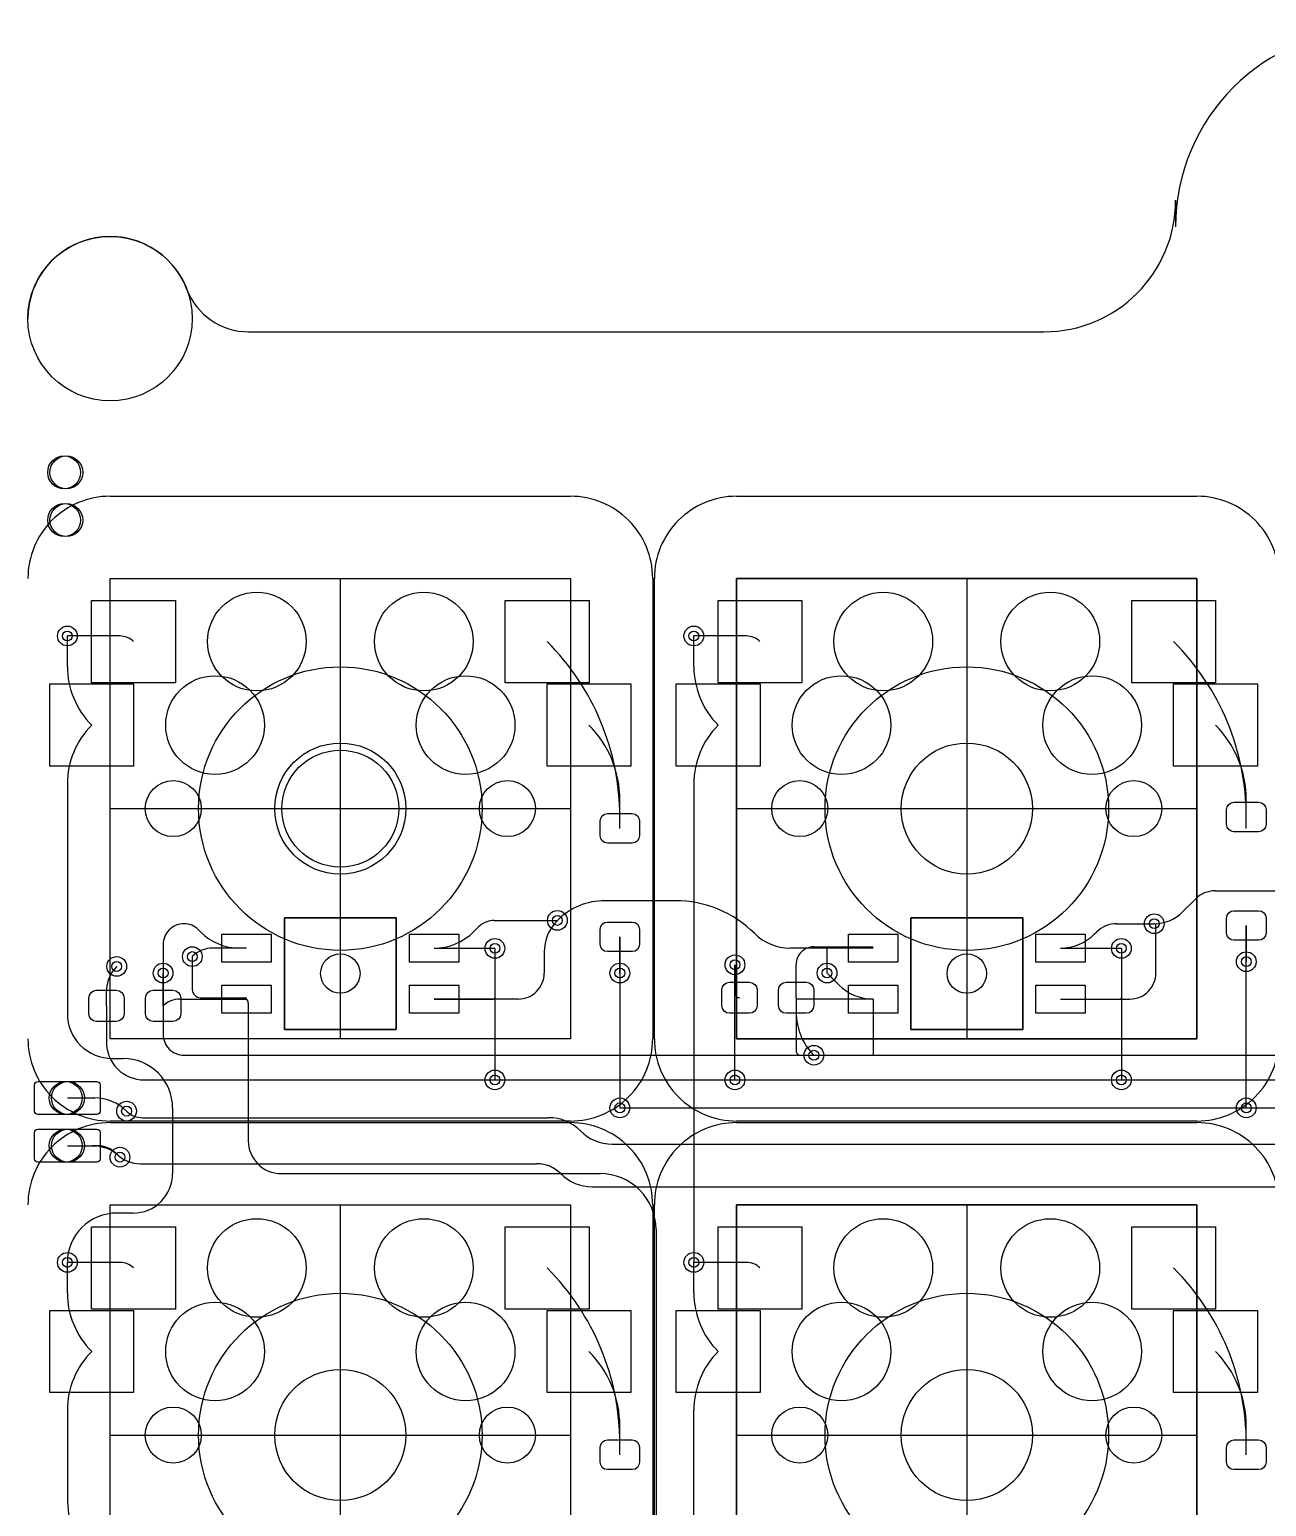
# Model space of a CAD drawing. Header units: millimetres. Extents: x -220 to 263, y -14 to 135.
# Drawn here: x 165.77 to 203.38, y 85.38 to 130.29 of the extents above; entities that cross this region are included whole.
import ezdxf

# ---------------------------------------------------------------- set-up
doc = ezdxf.new("R2010")
doc.units = ezdxf.units.MM
doc.layers.get('0').update_dxf_attribs({"color": 96, "lineweight": 25, "true_color": 0x008000})
for name, color, linetype, lineweight, true_color in [('livello 12', 253, 'Continuous', 25, 0xa0a0a4), ('livello 3', 18, 'Continuous', 25, 0x000000), ('livello 4', 18, 'Continuous', 25, 0x000000), ('livello 6', 18, 'Continuous', 25, 0x000000), ('livello 9', 18, 'Continuous', 25, 0x000000)]:
    doc.layers.add(name, color=color, linetype=linetype, lineweight=lineweight, true_color=true_color)

msp = doc.modelspace()

# ---------------------------------------------------------------- linework, layer by layer
for p, q in [((200.622, 125.099), (200.622, 124.292)), ((172.428, 121.099), (196.622, 121.099))]:
    msp.add_line(p, q)
for centre, radius in [((168.222, 121.5), 2.5), ((175.222, 106.599), 1.778)]:
    msp.add_circle(centre, radius)
for centre, radius, start, end in [((206.622, 124.292), 6, 90, 180), ((196.622, 125.099), 4, 270, 0), ((172.428, 123.099), 2, 200.8127, 270)]:
    msp.add_arc(centre, radius, start, end)
at = {"layer": 'livello 12'}
for p, q in [((200.622, 125.099), (200.622, 124.292)), ((172.428, 121.099), (196.622, 121.099)), ((168.222, 113.599), (182.221, 113.599)), ((168.222, 99.599), (168.222, 113.599)), ((182.221, 113.599), (182.221, 99.599)), ((201.271, 113.599), (187.272, 113.599)), ((187.272, 113.599), (187.272, 99.599)), ((201.271, 99.599), (201.271, 113.599)), ((182.221, 99.599), (168.222, 99.599)), ((187.272, 99.599), (201.271, 99.599)), ((168.222, 94.549), (182.221, 94.549)), ((168.222, 80.549), (168.222, 94.549)), ((182.221, 94.549), (182.221, 80.549)), ((201.271, 94.549), (187.272, 94.549)), ((187.272, 94.549), (187.272, 80.549)), ((201.271, 80.549), (201.271, 94.549))]:
    msp.add_line(p, q, dxfattribs=at)
msp.add_circle((175.222, 106.599), 1.778, dxfattribs=at)
for centre, radius, start, end in [((206.622, 124.292), 6, 90, 180), ((196.622, 125.099), 4, 270, 0), ((168.222, 121.5), 2.5, 20.8127, 180), ((172.428, 123.099), 2, 200.8127, 270)]:
    msp.add_arc(centre, radius, start, end, dxfattribs=at)
at = {"layer": 'livello 3', "color": 30, "true_color": 0xff7f00, "flags": 128}
for points in [[(168.222, 116.099, 0.414214), (165.722, 113.599)], [(184.721, 113.599, 0.414214), (182.221, 116.099)], [(187.272, 116.099, 0.414214), (184.772, 113.599)], [(203.771, 113.599, 0.414214), (201.271, 116.099)], [(165.722, 99.599, 0.414214), (168.222, 97.099)], [(182.221, 97.099, 0.414214), (184.721, 99.599)], [(184.772, 99.599, 0.414214), (187.272, 97.099)], [(201.271, 97.099, 0.414214), (203.771, 99.599)], [(168.222, 97.049, 0.414214), (165.722, 94.549)], [(184.721, 94.549, 0.414214), (182.221, 97.049)], [(187.272, 97.049, 0.414214), (184.772, 94.549)], [(203.771, 94.549, 0.414214), (201.271, 97.049)]]:
    msp.add_lwpolyline(points, format="xyb", dxfattribs=at)
for points in [[(168.222, 116.099), (182.221, 116.099)], [(187.272, 116.099), (201.271, 116.099)], [(168.222, 99.599), (168.222, 113.599)], [(168.222, 113.599), (182.221, 113.599)], [(175.222, 113.599), (175.222, 99.599)], [(182.221, 113.599), (182.221, 99.599)], [(184.721, 113.599), (184.721, 99.599)], [(184.772, 99.599), (184.772, 113.599)], [(187.272, 113.599), (201.271, 113.599)], [(187.272, 99.599), (187.272, 113.599)], [(194.272, 113.599), (194.272, 99.599)], [(201.271, 113.599), (201.271, 99.599)], [(168.222, 106.599), (182.221, 106.599)], [(187.272, 106.599), (201.271, 106.599)], [(173.522, 99.882), (173.522, 103.282)], [(173.522, 103.282), (176.922, 103.282)], [(176.922, 103.282), (173.522, 103.282)], [(173.522, 103.282), (173.522, 99.882)], [(176.922, 103.282), (176.922, 99.882)], [(176.922, 99.882), (176.922, 103.282)], [(192.572, 99.882), (192.572, 103.282)], [(192.572, 103.282), (195.972, 103.282)], [(195.972, 103.282), (192.572, 103.282)], [(192.572, 103.282), (192.572, 99.882)], [(195.972, 103.282), (195.972, 99.882)], [(195.972, 99.882), (195.972, 103.282)], [(176.922, 99.882), (173.522, 99.882)], [(173.522, 99.882), (176.922, 99.882)], [(195.972, 99.882), (192.572, 99.882)], [(192.572, 99.882), (195.972, 99.882)], [(182.221, 99.599), (168.222, 99.599)], [(201.271, 99.599), (187.272, 99.599)], [(182.221, 97.099), (168.222, 97.099)], [(168.222, 97.049), (182.221, 97.049)], [(201.271, 97.099), (187.272, 97.099)], [(187.272, 97.049), (201.271, 97.049)], [(168.222, 80.549), (168.222, 94.549)], [(168.222, 94.549), (182.221, 94.549)], [(175.222, 94.549), (175.222, 80.549)], [(182.221, 94.549), (182.221, 80.549)], [(184.721, 94.549), (184.721, 80.549)], [(184.772, 80.549), (184.772, 94.549)], [(187.272, 80.549), (187.272, 94.549)], [(187.272, 94.549), (201.271, 94.549)], [(194.272, 94.549), (194.272, 80.549)], [(201.271, 94.549), (201.271, 80.549)], [(168.222, 87.549), (182.221, 87.549)], [(187.272, 87.549), (201.271, 87.549)]]:
    msp.add_lwpolyline(points, dxfattribs=at)
at = {"layer": 'livello 3', "color": 30, "true_color": 0xff7f00}
for centre in [(175.222, 106.599), (194.272, 106.599), (175.222, 87.549), (194.272, 87.549)]:
    msp.add_circle(centre, 4.311, dxfattribs=at)
at = {"layer": 'livello 4', "color": 45, "true_color": 0xb2803a, "flags": 128}
for points in [[(180.237, 110.429), (180.237, 112.929), (182.787, 112.929), (182.787, 110.429), (180.237, 110.429)], [(199.287, 110.429), (199.287, 112.929), (201.837, 112.929), (201.837, 110.429), (199.287, 110.429)], [(166.922, 110.925), (166.922, 111.849)], [(185.972, 110.925), (185.972, 111.849)], [(166.387, 107.889), (166.387, 110.389), (168.937, 110.389), (168.937, 107.889), (166.387, 107.889)], [(185.437, 107.889), (185.437, 110.389), (187.987, 110.389), (187.987, 107.889), (185.437, 107.889)], [(166.922, 107.352), (166.922, 100.365)], [(185.972, 107.352), (185.972, 92.799)], [(184.097, 106.449), (184.183, 106.432), (184.256, 106.383), (184.304, 106.31), (184.322, 106.224), (184.322, 105.774), (184.304, 105.688), (184.256, 105.615), (184.183, 105.566), (184.097, 105.549), (183.347, 105.549), (183.26, 105.566), (183.187, 105.615), (183.139, 105.688), (183.122, 105.774), (183.122, 106.224), (183.139, 106.31), (183.187, 106.383), (183.26, 106.432), (183.347, 106.449), (184.097, 106.449)], [(203.147, 106.794), (203.233, 106.776), (203.306, 106.728), (203.354, 106.655), (203.372, 106.569), (203.372, 106.119), (203.354, 106.032), (203.306, 105.959), (203.233, 105.911), (203.147, 105.894), (202.397, 105.894), (202.31, 105.911), (202.237, 105.959), (202.189, 106.032), (202.172, 106.119), (202.172, 106.569), (202.189, 106.655), (202.237, 106.728), (202.31, 106.776), (202.397, 106.794), (203.147, 106.794)], [(183.722, 105.999), (183.722, 106.344)], [(202.772, 105.999), (202.772, 106.344)], [(203.147, 103.494), (203.233, 103.476), (203.306, 103.428), (203.354, 103.355), (203.372, 103.269), (203.372, 102.819), (203.354, 102.732), (203.306, 102.659), (203.233, 102.611), (203.147, 102.594), (202.397, 102.594), (202.31, 102.611), (202.237, 102.659), (202.189, 102.732), (202.172, 102.819), (202.172, 103.269), (202.189, 103.355), (202.237, 103.428), (202.31, 103.476), (202.397, 103.494), (203.147, 103.494)], [(170.972, 102.849), (170.898, 102.922)], [(179.281, 102.858), (179.422, 102.999)], [(179.904, 103.199), (181.822, 103.199)], [(184.097, 103.149), (184.183, 103.132), (184.256, 103.083), (184.304, 103.01), (184.322, 102.924), (184.322, 102.474), (184.304, 102.388), (184.256, 102.315), (184.183, 102.266), (184.097, 102.249), (183.347, 102.249), (183.26, 102.266), (183.187, 102.315), (183.139, 102.388), (183.122, 102.474), (183.122, 102.924), (183.139, 103.01), (183.187, 103.083), (183.26, 103.132), (183.347, 103.149), (184.097, 103.149)], [(198.825, 103.099), (199.972, 103.099)], [(202.772, 101.944), (202.772, 103.044)], [(169.834, 102.461), (169.834, 101.599)], [(173.122, 102.782), (173.122, 101.932), (171.622, 101.932), (171.622, 102.782), (173.122, 102.782)], [(178.822, 102.782), (178.822, 101.932), (177.322, 101.932), (177.322, 102.782), (178.822, 102.782)], [(183.722, 101.599), (183.722, 102.699)], [(192.172, 102.782), (192.172, 101.932), (190.672, 101.932), (190.672, 102.782), (192.172, 102.782)], [(197.872, 102.782), (197.872, 101.932), (196.372, 101.932), (196.372, 102.782), (197.872, 102.782)], [(198.16, 102.788), (198.222, 102.849)], [(170.722, 102.099), (170.722, 101.099)], [(172.372, 102.357), (172.158, 102.357)], [(179.922, 102.349), (179.922, 100.849)], [(189.622, 102.399), (191.38, 102.399)], [(198.972, 102.349), (198.972, 100.849)], [(169.834, 101.599), (169.834, 100.599)], [(183.722, 101.599), (183.722, 97.499)], [(187.222, 98.349), (187.222, 101.849)], [(189.084, 100.849), (189.084, 101.861)], [(190.383, 101.238), (190.022, 101.599)], [(202.772, 97.499), (202.772, 101.944)], [(168.647, 100.361), (168.628, 100.271), (168.577, 100.194), (168.5, 100.142), (168.409, 100.124), (167.809, 100.124), (167.718, 100.142), (167.641, 100.194), (167.59, 100.271), (167.572, 100.361), (167.572, 100.836), (167.59, 100.927), (167.641, 101.004), (167.718, 101.056), (167.809, 101.074), (168.409, 101.074), (168.5, 101.056), (168.577, 101.004), (168.628, 100.927), (168.647, 100.836), (168.647, 100.361)], [(170.372, 100.361), (170.353, 100.271), (170.302, 100.194), (170.225, 100.142), (170.134, 100.124), (169.534, 100.124), (169.443, 100.142), (169.366, 100.194), (169.315, 100.271), (169.297, 100.361), (169.297, 100.836), (169.315, 100.927), (169.366, 101.004), (169.443, 101.056), (169.534, 101.074), (170.134, 101.074), (170.225, 101.056), (170.302, 101.004), (170.353, 100.927), (170.372, 100.836), (170.372, 100.361)], [(173.122, 101.232), (173.122, 100.382), (171.622, 100.382), (171.622, 101.232), (173.122, 101.232)], [(178.822, 101.232), (178.822, 100.382), (177.322, 100.382), (177.322, 101.232), (178.822, 101.232)], [(187.897, 100.611), (187.878, 100.521), (187.827, 100.444), (187.75, 100.392), (187.659, 100.374), (187.059, 100.374), (186.968, 100.392), (186.891, 100.444), (186.84, 100.521), (186.822, 100.611), (186.822, 101.086), (186.84, 101.177), (186.891, 101.254), (186.968, 101.306), (187.059, 101.324), (187.659, 101.324), (187.75, 101.306), (187.827, 101.254), (187.878, 101.177), (187.897, 101.086), (187.897, 100.611)], [(189.622, 100.611), (189.603, 100.521), (189.552, 100.444), (189.475, 100.392), (189.384, 100.374), (188.784, 100.374), (188.693, 100.392), (188.616, 100.444), (188.565, 100.521), (188.547, 100.611), (188.547, 101.086), (188.565, 101.177), (188.616, 101.254), (188.693, 101.306), (188.784, 101.324), (189.384, 101.324), (189.475, 101.306), (189.552, 101.254), (189.603, 101.177), (189.622, 101.086), (189.622, 100.611)], [(192.172, 101.232), (192.172, 100.382), (190.672, 100.382), (190.672, 101.232), (192.172, 101.232)], [(197.872, 101.232), (197.872, 100.382), (196.372, 100.382), (196.372, 101.232), (197.872, 101.232)], [(168.109, 100.599), (168.109, 101.045)], [(170.972, 100.849), (172.33, 100.849)], [(172.422, 100.687), (172.422, 96.499)], [(178.072, 100.807), (179.88, 100.807)], [(179.922, 100.849), (179.922, 98.349)], [(189.084, 100.849), (189.084, 100.397)], [(197.122, 100.807), (198.93, 100.807)], [(198.972, 100.849), (198.972, 98.349)], [(168.287, 98.999), (168.622, 98.999)], [(165.922, 98.199), (165.929, 98.237), (165.951, 98.27), (165.983, 98.291), (166.022, 98.299), (167.822, 98.299), (167.86, 98.291), (167.892, 98.27), (167.914, 98.237), (167.922, 98.199), (167.922, 97.399), (167.914, 97.361), (167.892, 97.328), (167.86, 97.307), (167.822, 97.299), (166.022, 97.299), (165.983, 97.307), (165.951, 97.328), (165.929, 97.361), (165.922, 97.399), (165.922, 98.199)], [(166.922, 97.799), (167.756, 97.799)], [(170.122, 97.499), (170.122, 95.499)], [(165.922, 96.749), (165.929, 96.787), (165.951, 96.82), (165.983, 96.841), (166.022, 96.849), (167.822, 96.849), (167.86, 96.841), (167.892, 96.82), (167.914, 96.787), (167.922, 96.749), (167.922, 95.949), (167.914, 95.911), (167.892, 95.878), (167.86, 95.857), (167.822, 95.849), (166.022, 95.849), (165.983, 95.857), (165.951, 95.878), (165.929, 95.911), (165.922, 95.949), (165.922, 96.749)], [(166.922, 96.349), (167.677, 96.349)], [(173.422, 95.499), (173.522, 95.499)], [(173.522, 95.499), (183.122, 95.499)], [(168.922, 94.299), (168.422, 94.299)], [(180.237, 91.379), (180.237, 93.879), (182.787, 93.879), (182.787, 91.379), (180.237, 91.379)], [(199.287, 91.379), (199.287, 93.879), (201.837, 93.879), (201.837, 91.379), (199.287, 91.379)], [(184.822, 93.799), (184.822, 57.999)], [(166.922, 91.875), (166.922, 92.799)], [(185.972, 91.875), (185.972, 92.799)], [(166.387, 88.839), (166.387, 91.339), (168.937, 91.339), (168.937, 88.839), (166.387, 88.839)], [(185.437, 88.839), (185.437, 91.339), (187.987, 91.339), (187.987, 88.839), (185.437, 88.839)], [(166.922, 88.302), (166.922, 85.869)], [(185.972, 73.749), (185.972, 88.302)], [(184.097, 87.399), (184.183, 87.382), (184.256, 87.333), (184.304, 87.26), (184.322, 87.174), (184.322, 86.724), (184.304, 86.638), (184.256, 86.565), (184.183, 86.516), (184.097, 86.499), (183.347, 86.499), (183.26, 86.516), (183.187, 86.565), (183.139, 86.638), (183.122, 86.724), (183.122, 87.174), (183.139, 87.26), (183.187, 87.333), (183.26, 87.382), (183.347, 87.399), (184.097, 87.399)], [(183.722, 86.949), (183.722, 87.293)], [(203.147, 87.399), (203.233, 87.382), (203.306, 87.333), (203.354, 87.26), (203.372, 87.174), (203.372, 86.724), (203.354, 86.638), (203.306, 86.565), (203.233, 86.516), (203.147, 86.499), (202.397, 86.499), (202.31, 86.516), (202.237, 86.565), (202.189, 86.638), (202.172, 86.724), (202.172, 87.174), (202.189, 87.26), (202.237, 87.333), (202.31, 87.382), (202.397, 87.399), (203.147, 87.399)], [(202.772, 86.949), (202.772, 87.293)]]:
    msp.add_lwpolyline(points, dxfattribs=at)
for points in [[(183.722, 106.344, 0.198912), (181.512, 111.679)], [(202.772, 106.344, 0.198912), (200.562, 111.679)], [(166.922, 110.925, 0.198912), (167.662, 109.139)], [(185.972, 110.925, 0.198912), (186.712, 109.139)], [(167.662, 109.139, 0.198912), (166.922, 107.352)], [(186.712, 109.139, 0.198912), (185.972, 107.352)], [(170.472, 103.099, 0.414214), (169.834, 102.461)], [(170.898, 102.922, 0.19891), (170.472, 103.099)], [(178.072, 102.357, 0.198912), (179.281, 102.858)], [(179.904, 103.199, 0.19891), (179.422, 102.999)], [(198.825, 103.099, 0.198915), (198.222, 102.849)], [(170.972, 102.849, 0.198913), (172.158, 102.357)], [(197.122, 102.357, 0.198911), (198.16, 102.788)], [(189.622, 102.399, 0.414214), (189.084, 101.861)], [(191.422, 102.357, 0.414214), (191.38, 102.399)], [(168.422, 101.799, 0.198911), (168.109, 101.045)], [(170.722, 101.099, 0.414214), (170.972, 100.849)], [(190.383, 101.238, 0.198911), (191.422, 100.807)], [(172.372, 100.807, 0.414214), (172.33, 100.849)], [(172.422, 100.687, 0.19891), (172.372, 100.807)], [(179.88, 100.807, 0.414214), (179.922, 100.849)], [(198.93, 100.807, 0.414214), (198.972, 100.849)], [(166.922, 100.365, 0.198913), (167.322, 99.399)], [(189.084, 100.397, 0.198911), (189.622, 99.099)], [(167.322, 99.399, 0.198913), (168.287, 98.999)], [(170.122, 97.499, 0.414214), (168.622, 98.999)], [(168.722, 97.399, 0.198913), (167.756, 97.799)], [(168.522, 95.999, 0.198913), (167.677, 96.349)], [(172.422, 96.499, 0.414214), (173.422, 95.499)], [(168.922, 94.299, 0.414214), (170.122, 95.499)], [(184.822, 93.799, 0.414214), (183.122, 95.499)], [(168.422, 94.299, 0.414214), (166.922, 92.799)], [(183.722, 87.293, 0.198912), (181.512, 92.629)], [(202.772, 87.293, 0.198912), (200.562, 92.629)], [(166.922, 91.875, 0.198912), (167.662, 90.089)], [(185.972, 91.875, 0.198912), (186.712, 90.089)], [(167.662, 90.089, 0.198912), (166.922, 88.302)], [(186.712, 90.089, 0.198912), (185.972, 88.302)], [(166.922, 85.869, 0.198912), (169.022, 80.799)]]:
    msp.add_lwpolyline(points, format="xyb", dxfattribs=at)
at = {"layer": 'livello 4', "color": 250, "true_color": 0x2f2d31, "flags": 128}
for points in [[(173.522, 99.882), (173.522, 103.282)], [(173.522, 103.282), (176.922, 103.282)], [(176.922, 103.282), (173.522, 103.282)], [(173.522, 103.282), (173.522, 99.882)], [(176.922, 103.282), (176.922, 99.882)], [(176.922, 99.882), (176.922, 103.282)], [(192.572, 99.882), (192.572, 103.282)], [(192.572, 103.282), (195.972, 103.282)], [(195.972, 103.282), (192.572, 103.282)], [(192.572, 103.282), (192.572, 99.882)], [(195.972, 103.282), (195.972, 99.882)], [(195.972, 99.882), (195.972, 103.282)], [(176.922, 99.882), (173.522, 99.882)], [(173.522, 99.882), (176.922, 99.882)], [(195.972, 99.882), (192.572, 99.882)], [(192.572, 99.882), (195.972, 99.882)]]:
    msp.add_lwpolyline(points, dxfattribs=at)
at = {"layer": 'livello 4', "color": 18, "true_color": 0x000000}
for centre, radius in [((172.682, 111.679), 1.5), ((177.762, 111.679), 1.5), ((191.732, 111.679), 1.5), ((196.812, 111.679), 1.5), ((166.922, 111.849), 0.15), ((185.972, 111.849), 0.15), ((171.412, 109.139), 1.5), ((179.032, 109.139), 1.5), ((190.462, 109.139), 1.5), ((198.082, 109.139), 1.5), ((175.222, 106.599), 1.994), ((175.222, 106.599), 1.994), ((194.272, 106.599), 1.994), ((194.272, 106.599), 1.994), ((170.142, 106.599), 0.851), ((170.142, 106.599), 0.851), ((180.302, 106.599), 0.851), ((180.302, 106.599), 0.851), ((189.192, 106.599), 0.851), ((189.192, 106.599), 0.851), ((199.352, 106.599), 0.851), ((199.352, 106.599), 0.851), ((181.822, 103.199), 0.15), ((199.972, 103.099), 0.15), ((179.922, 102.349), 0.15), ((198.972, 102.349), 0.15), ((170.722, 102.099), 0.15), ((187.222, 101.849), 0.15), ((202.772, 101.944), 0.15), ((168.422, 101.799), 0.15), ((169.834, 101.599), 0.15), ((183.722, 101.599), 0.15), ((190.022, 101.599), 0.15), ((189.622, 99.099), 0.15), ((179.922, 98.349), 0.15), ((187.222, 98.349), 0.15), ((198.972, 98.349), 0.15), ((168.722, 97.399), 0.15), ((183.722, 97.499), 0.15), ((202.772, 97.499), 0.15), ((168.522, 95.999), 0.15), ((172.682, 92.629), 1.5), ((177.762, 92.629), 1.5), ((191.732, 92.629), 1.5), ((196.812, 92.629), 1.5), ((166.922, 92.799), 0.15), ((185.972, 92.799), 0.15), ((171.412, 90.089), 1.5), ((179.032, 90.089), 1.5), ((190.462, 90.089), 1.5), ((198.082, 90.089), 1.5), ((175.222, 87.549), 1.994), ((175.222, 87.549), 1.994), ((194.272, 87.549), 1.994), ((194.272, 87.549), 1.994), ((170.142, 87.549), 0.851), ((170.142, 87.549), 0.851), ((180.302, 87.549), 0.851), ((180.302, 87.549), 0.851), ((189.192, 87.549), 0.851), ((189.192, 87.549), 0.851), ((199.352, 87.549), 0.851), ((199.352, 87.549), 0.851)]:
    msp.add_circle(centre, radius, dxfattribs=at)
at = {"layer": 'livello 4', "color": 250, "true_color": 0x121212}
for centre in [(166.922, 111.849), (185.972, 111.849), (181.822, 103.199), (199.972, 103.099), (179.922, 102.349), (198.972, 102.349), (168.422, 101.799), (170.722, 102.099), (187.222, 101.849), (202.772, 101.944), (169.834, 101.599), (183.722, 101.599), (190.022, 101.599), (189.622, 99.099), (179.922, 98.349), (187.222, 98.349), (198.972, 98.349), (168.722, 97.399), (183.722, 97.499), (202.772, 97.499), (168.522, 95.999), (166.922, 92.799), (185.972, 92.799)]:
    msp.add_circle(centre, 0.3, dxfattribs=at)
at = {"layer": 'livello 4', "color": 45, "true_color": 0xb2803a}
for centre in [(175.222, 101.582), (194.272, 101.582)]:
    msp.add_circle(centre, 0.599, dxfattribs=at)
at = {"layer": 'livello 6', "color": 133, "true_color": 0x37cbcb, "flags": 128}
for points in [[(170.207, 112.929), (170.207, 110.429), (167.657, 110.429), (167.657, 112.929), (170.207, 112.929)], [(189.257, 112.929), (189.257, 110.429), (186.707, 110.429), (186.707, 112.929), (189.257, 112.929)], [(168.521, 111.849), (166.922, 111.849)], [(187.571, 111.849), (185.972, 111.849)], [(184.057, 110.389), (184.057, 107.889), (181.507, 107.889), (181.507, 110.389), (184.057, 110.389)], [(203.107, 110.389), (203.107, 107.889), (200.557, 107.889), (200.557, 110.389), (203.107, 110.389)], [(184.097, 106.449), (184.183, 106.432), (184.256, 106.383), (184.304, 106.31), (184.322, 106.224), (184.322, 105.774), (184.304, 105.688), (184.256, 105.615), (184.183, 105.566), (184.097, 105.549), (183.347, 105.549), (183.26, 105.566), (183.187, 105.615), (183.139, 105.688), (183.122, 105.774), (183.122, 106.224), (183.139, 106.31), (183.187, 106.383), (183.26, 106.432), (183.347, 106.449), (184.097, 106.449)], [(183.722, 105.999), (183.722, 106.87)], [(203.147, 106.794), (203.233, 106.776), (203.306, 106.728), (203.354, 106.655), (203.372, 106.569), (203.372, 106.119), (203.354, 106.032), (203.306, 105.959), (203.233, 105.911), (203.147, 105.894), (202.397, 105.894), (202.31, 105.911), (202.237, 105.959), (202.189, 106.032), (202.172, 106.119), (202.172, 106.569), (202.189, 106.655), (202.237, 106.728), (202.31, 106.776), (202.397, 106.794), (203.147, 106.794)], [(202.772, 105.999), (202.772, 106.87)], [(185.407, 103.799), (183.27, 103.799)], [(200.825, 103.453), (201.222, 103.849)], [(201.825, 104.099), (213.35, 104.099)], [(203.147, 103.494), (203.233, 103.476), (203.306, 103.428), (203.354, 103.355), (203.372, 103.269), (203.372, 102.819), (203.354, 102.732), (203.306, 102.659), (203.233, 102.611), (203.147, 102.594), (202.397, 102.594), (202.31, 102.611), (202.237, 102.659), (202.189, 102.732), (202.172, 102.819), (202.172, 103.269), (202.189, 103.355), (202.237, 103.428), (202.31, 103.476), (202.397, 103.494), (203.147, 103.494)], [(184.097, 103.149), (184.183, 103.132), (184.256, 103.083), (184.304, 103.01), (184.322, 102.924), (184.322, 102.474), (184.304, 102.388), (184.256, 102.315), (184.183, 102.266), (184.097, 102.249), (183.347, 102.249), (183.26, 102.266), (183.187, 102.315), (183.139, 102.388), (183.122, 102.474), (183.122, 102.924), (183.139, 103.01), (183.187, 103.083), (183.26, 103.132), (183.347, 103.149), (184.097, 103.149)], [(200.022, 101.599), (200.022, 103.049)], [(202.772, 103.044), (202.772, 101.944)], [(173.122, 102.782), (173.122, 101.932), (171.622, 101.932), (171.622, 102.782), (173.122, 102.782)], [(178.822, 102.782), (178.822, 101.932), (177.322, 101.932), (177.322, 102.782), (178.822, 102.782)], [(183.722, 102.699), (183.722, 101.599)], [(192.172, 102.782), (192.172, 101.932), (190.672, 101.932), (190.672, 102.782), (192.172, 102.782)], [(197.872, 102.782), (197.872, 101.932), (196.372, 101.932), (196.372, 102.782), (197.872, 102.782)], [(172.372, 102.357), (171.346, 102.357)], [(178.072, 102.357), (179.913, 102.357)], [(181.422, 102.233), (181.422, 101.599)], [(190.022, 102.357), (188.887, 102.357)], [(191.422, 102.357), (190.022, 102.357)], [(190.022, 101.599), (190.022, 102.357)], [(197.122, 102.357), (198.963, 102.357)], [(169.834, 100.599), (169.834, 101.599)], [(187.222, 101.849), (187.222, 100.986)], [(168.647, 100.361), (168.628, 100.271), (168.577, 100.194), (168.5, 100.142), (168.409, 100.124), (167.809, 100.124), (167.718, 100.142), (167.641, 100.194), (167.59, 100.271), (167.572, 100.361), (167.572, 100.836), (167.59, 100.927), (167.641, 101.004), (167.718, 101.056), (167.809, 101.074), (168.409, 101.074), (168.5, 101.056), (168.577, 101.004), (168.628, 100.927), (168.647, 100.836), (168.647, 100.361)], [(170.372, 100.361), (170.353, 100.271), (170.302, 100.194), (170.225, 100.142), (170.134, 100.124), (169.534, 100.124), (169.443, 100.142), (169.366, 100.194), (169.315, 100.271), (169.297, 100.361), (169.297, 100.836), (169.315, 100.927), (169.366, 101.004), (169.443, 101.056), (169.534, 101.074), (170.134, 101.074), (170.225, 101.056), (170.302, 101.004), (170.353, 100.927), (170.372, 100.836), (170.372, 100.361)], [(173.122, 101.232), (173.122, 100.382), (171.622, 100.382), (171.622, 101.232), (173.122, 101.232)], [(178.822, 101.232), (178.822, 100.382), (177.322, 100.382), (177.322, 101.232), (178.822, 101.232)], [(187.897, 100.611), (187.878, 100.521), (187.827, 100.444), (187.75, 100.392), (187.659, 100.374), (187.059, 100.374), (186.968, 100.392), (186.891, 100.444), (186.84, 100.521), (186.822, 100.611), (186.822, 101.086), (186.84, 101.177), (186.891, 101.254), (186.968, 101.306), (187.059, 101.324), (187.659, 101.324), (187.75, 101.306), (187.827, 101.254), (187.878, 101.177), (187.897, 101.086), (187.897, 100.611)], [(189.622, 100.611), (189.603, 100.521), (189.552, 100.444), (189.475, 100.392), (189.384, 100.374), (188.784, 100.374), (188.693, 100.392), (188.616, 100.444), (188.565, 100.521), (188.547, 100.611), (188.547, 101.086), (188.565, 101.177), (188.616, 101.254), (188.693, 101.306), (188.784, 101.324), (189.384, 101.324), (189.475, 101.306), (189.552, 101.254), (189.603, 101.177), (189.622, 101.086), (189.622, 100.611)], [(192.172, 101.232), (192.172, 100.382), (190.672, 100.382), (190.672, 101.232), (192.172, 101.232)], [(197.872, 101.232), (197.872, 100.382), (196.372, 100.382), (196.372, 101.232), (197.872, 101.232)], [(168.109, 100.599), (168.109, 101.045)], [(170.337, 100.807), (172.372, 100.807)], [(180.63, 100.807), (178.072, 100.807)], [(189.084, 100.849), (189.084, 99.236)], [(191.422, 100.807), (189.126, 100.807)], [(191.422, 100.807), (191.422, 99.149)], [(197.122, 100.807), (199.23, 100.807)], [(168.109, 100.599), (168.109, 99.499)], [(169.834, 100.599), (169.834, 99.736)], [(170.472, 99.099), (189.222, 99.099)], [(189.222, 99.099), (189.622, 99.099)], [(189.622, 99.099), (191.472, 99.099)], [(191.472, 99.099), (217.472, 99.099)], [(165.922, 98.199), (165.929, 98.237), (165.951, 98.27), (165.983, 98.291), (166.022, 98.299), (167.822, 98.299), (167.86, 98.291), (167.892, 98.27), (167.914, 98.237), (167.922, 98.199), (167.922, 97.399), (167.914, 97.361), (167.892, 97.328), (167.86, 97.307), (167.822, 97.299), (166.022, 97.299), (165.983, 97.307), (165.951, 97.328), (165.929, 97.361), (165.922, 97.399), (165.922, 98.199)], [(169.259, 98.349), (170.122, 98.349)], [(170.122, 98.349), (225.722, 98.349)], [(166.922, 97.799), (167.756, 97.799)], [(183.722, 97.499), (231.347, 97.499)], [(169.204, 97.199), (181.556, 97.199)], [(165.922, 96.749), (165.929, 96.787), (165.951, 96.82), (165.983, 96.841), (166.022, 96.849), (167.822, 96.849), (167.86, 96.841), (167.892, 96.82), (167.914, 96.787), (167.922, 96.749), (167.922, 95.949), (167.914, 95.911), (167.892, 95.878), (167.86, 95.857), (167.822, 95.849), (166.022, 95.849), (165.983, 95.857), (165.951, 95.878), (165.929, 95.911), (165.922, 95.949), (165.922, 96.749)], [(166.922, 96.349), (167.818, 96.349)], [(183.487, 96.399), (227.956, 96.399)], [(169.146, 95.799), (181.197, 95.799)], [(182.887, 95.099), (227.89, 95.099)], [(170.207, 93.879), (170.207, 91.379), (167.657, 91.379), (167.657, 93.879), (170.207, 93.879)], [(189.257, 93.879), (189.257, 91.379), (186.707, 91.379), (186.707, 93.879), (189.257, 93.879)], [(168.521, 92.799), (166.922, 92.799)], [(187.571, 92.799), (185.972, 92.799)], [(184.057, 91.339), (184.057, 88.839), (181.507, 88.839), (181.507, 91.339), (184.057, 91.339)], [(203.107, 91.339), (203.107, 88.839), (200.557, 88.839), (200.557, 91.339), (203.107, 91.339)], [(183.722, 86.949), (183.722, 87.819)], [(202.772, 86.949), (202.772, 87.819)], [(184.097, 87.399), (184.183, 87.382), (184.256, 87.333), (184.304, 87.26), (184.322, 87.174), (184.322, 86.724), (184.304, 86.638), (184.256, 86.565), (184.183, 86.516), (184.097, 86.499), (183.347, 86.499), (183.26, 86.516), (183.187, 86.565), (183.139, 86.638), (183.122, 86.724), (183.122, 87.174), (183.139, 87.26), (183.187, 87.333), (183.26, 87.382), (183.347, 87.399), (184.097, 87.399)], [(203.147, 87.399), (203.233, 87.382), (203.306, 87.333), (203.354, 87.26), (203.372, 87.174), (203.372, 86.724), (203.354, 86.638), (203.306, 86.565), (203.233, 86.516), (203.147, 86.499), (202.397, 86.499), (202.31, 86.516), (202.237, 86.565), (202.189, 86.638), (202.172, 86.724), (202.172, 87.174), (202.189, 87.26), (202.237, 87.333), (202.31, 87.382), (202.397, 87.399), (203.147, 87.399)]]:
    msp.add_lwpolyline(points, dxfattribs=at)
for points in [[(168.932, 111.679, 0.198911), (168.521, 111.849)], [(187.982, 111.679, 0.198911), (187.571, 111.849)], [(183.722, 106.87, 0.198913), (182.782, 109.139)], [(202.772, 106.87, 0.198913), (201.832, 109.139)], [(183.27, 103.799, 0.198912), (181.822, 103.199)], [(187.822, 102.799, 0.198912), (185.407, 103.799)], [(201.825, 104.099, 0.198915), (201.222, 103.849)], [(199.972, 103.099, 0.198928), (200.825, 103.453)], [(181.822, 103.199, 0.198913), (181.422, 102.233)], [(200.022, 103.049, 0.414214), (199.972, 103.099)], [(187.822, 102.799, 0.198913), (188.887, 102.357)], [(171.346, 102.357, 0.198914), (170.722, 102.099)], [(179.922, 102.349, 0.414214), (179.913, 102.357)], [(198.972, 102.349, 0.414214), (198.963, 102.357)], [(168.422, 101.799, 0.198911), (168.109, 101.045)], [(180.63, 100.807, 0.414214), (181.422, 101.599)], [(199.23, 100.807, 0.414214), (200.022, 101.599)], [(170.337, 100.807, 0.198915), (169.834, 100.599)], [(187.222, 100.986, 0.414214), (187.359, 100.849)], [(189.084, 100.849, 0.414214), (189.126, 100.807)], [(169.834, 99.736, 0.414214), (170.472, 99.099)], [(168.109, 99.499, 0.414214), (169.259, 98.349)], [(189.084, 99.236, 0.414214), (189.222, 99.099)], [(191.422, 99.149, 0.414214), (191.472, 99.099)], [(168.722, 97.399, 0.198913), (167.756, 97.799)], [(168.722, 97.399, 0.19891), (169.204, 97.199)], [(182.522, 96.799, 0.198913), (181.556, 97.199)], [(182.522, 96.799, 0.198913), (183.487, 96.399)], [(168.422, 96.099, 0.198915), (167.818, 96.349)], [(168.422, 96.099, 0.198914), (169.146, 95.799)], [(181.922, 95.499, 0.198914), (181.197, 95.799)], [(181.922, 95.499, 0.198913), (182.887, 95.099)], [(168.932, 92.629, 0.198855), (168.521, 92.799)], [(187.982, 92.629, 0.198855), (187.571, 92.799)], [(183.722, 87.819, 0.198905), (182.782, 90.089)], [(202.772, 87.819, 0.198905), (201.832, 90.089)]]:
    msp.add_lwpolyline(points, format="xyb", dxfattribs=at)
at = {"layer": 'livello 6', "color": 250, "true_color": 0x2f2d31, "flags": 128}
for points in [[(173.522, 99.882), (173.522, 103.282)], [(173.522, 103.282), (176.922, 103.282)], [(176.922, 103.282), (173.522, 103.282)], [(173.522, 103.282), (173.522, 99.882)], [(176.922, 103.282), (176.922, 99.882)], [(176.922, 99.882), (176.922, 103.282)], [(192.572, 99.882), (192.572, 103.282)], [(192.572, 103.282), (195.972, 103.282)], [(195.972, 103.282), (192.572, 103.282)], [(192.572, 103.282), (192.572, 99.882)], [(195.972, 103.282), (195.972, 99.882)], [(195.972, 99.882), (195.972, 103.282)], [(176.922, 99.882), (173.522, 99.882)], [(173.522, 99.882), (176.922, 99.882)], [(195.972, 99.882), (192.572, 99.882)], [(192.572, 99.882), (195.972, 99.882)]]:
    msp.add_lwpolyline(points, dxfattribs=at)
at = {"layer": 'livello 6', "color": 18, "true_color": 0x000000}
for centre, radius in [((172.682, 111.679), 1.5), ((177.762, 111.679), 1.5), ((191.732, 111.679), 1.5), ((196.812, 111.679), 1.5), ((166.922, 111.849), 0.15), ((185.972, 111.849), 0.15), ((171.412, 109.139), 1.5), ((179.032, 109.139), 1.5), ((190.462, 109.139), 1.5), ((198.082, 109.139), 1.5), ((175.222, 106.599), 1.994), ((175.222, 106.599), 1.994), ((194.272, 106.599), 1.994), ((194.272, 106.599), 1.994), ((170.142, 106.599), 0.851), ((170.142, 106.599), 0.851), ((180.302, 106.599), 0.851), ((180.302, 106.599), 0.851), ((189.192, 106.599), 0.851), ((189.192, 106.599), 0.851), ((199.352, 106.599), 0.851), ((199.352, 106.599), 0.851), ((181.822, 103.199), 0.15), ((199.972, 103.099), 0.15), ((179.922, 102.349), 0.15), ((198.972, 102.349), 0.15), ((170.722, 102.099), 0.15), ((187.222, 101.849), 0.15), ((202.772, 101.944), 0.15), ((168.422, 101.799), 0.15), ((169.834, 101.599), 0.15), ((183.722, 101.599), 0.15), ((190.022, 101.599), 0.15), ((189.622, 99.099), 0.15), ((179.922, 98.349), 0.15), ((187.222, 98.349), 0.15), ((198.972, 98.349), 0.15), ((168.722, 97.399), 0.15), ((183.722, 97.499), 0.15), ((202.772, 97.499), 0.15), ((168.522, 95.999), 0.15), ((172.682, 92.629), 1.5), ((177.762, 92.629), 1.5), ((191.732, 92.629), 1.5), ((196.812, 92.629), 1.5), ((166.922, 92.799), 0.15), ((185.972, 92.799), 0.15), ((171.412, 90.089), 1.5), ((179.032, 90.089), 1.5), ((190.462, 90.089), 1.5), ((198.082, 90.089), 1.5), ((175.222, 87.549), 1.994), ((175.222, 87.549), 1.994), ((194.272, 87.549), 1.994), ((194.272, 87.549), 1.994), ((170.142, 87.549), 0.851), ((170.142, 87.549), 0.851), ((180.302, 87.549), 0.851), ((180.302, 87.549), 0.851), ((189.192, 87.549), 0.851), ((189.192, 87.549), 0.851), ((199.352, 87.549), 0.851), ((199.352, 87.549), 0.851)]:
    msp.add_circle(centre, radius, dxfattribs=at)
at = {"layer": 'livello 6', "color": 250, "true_color": 0x121212}
for centre in [(166.922, 111.849), (185.972, 111.849), (181.822, 103.199), (199.972, 103.099), (179.922, 102.349), (198.972, 102.349), (168.422, 101.799), (170.722, 102.099), (187.222, 101.849), (202.772, 101.944), (169.834, 101.599), (183.722, 101.599), (190.022, 101.599), (189.622, 99.099), (179.922, 98.349), (187.222, 98.349), (198.972, 98.349), (168.722, 97.399), (183.722, 97.499), (202.772, 97.499), (168.522, 95.999), (166.922, 92.799), (185.972, 92.799)]:
    msp.add_circle(centre, 0.3, dxfattribs=at)
at = {"layer": 'livello 6', "color": 133, "true_color": 0x37cbcb}
for centre in [(175.222, 101.582), (194.272, 101.582)]:
    msp.add_circle(centre, 0.599, dxfattribs=at)
at = {"layer": 'livello 9', "color": 22, "true_color": 0xc83434}
for centre in [(166.823, 116.824), (166.89, 116.824), (166.823, 115.374), (166.89, 115.374), (166.873, 97.799), (166.94, 97.799), (166.873, 96.349), (166.94, 96.349)]:
    msp.add_circle(centre, 0.5, dxfattribs=at)

doc.saveas('drawing.dxf')
